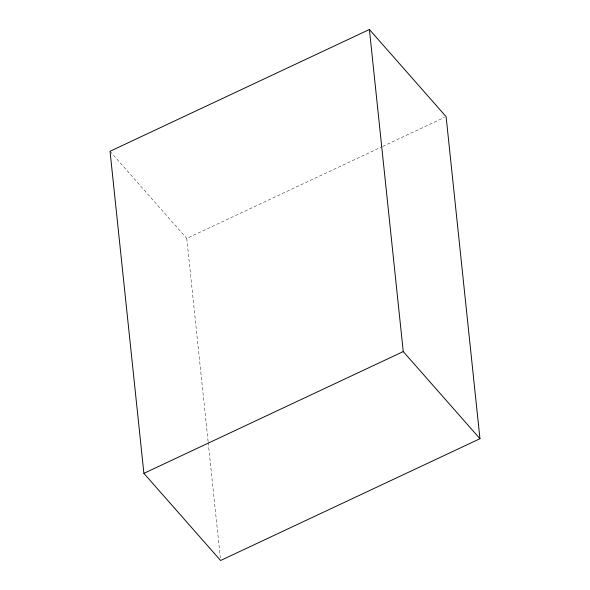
<?xml version="1.0" encoding="UTF-8"?>
<svg xmlns="http://www.w3.org/2000/svg" width="590" height="590" viewBox="0 0 590 590"><rect width="100%" height="100%" fill="white"/><g stroke="black" fill="none" stroke-linecap="round" stroke-linejoin="round"><path stroke-width="0.44" stroke-dasharray="2.95 2.21" d="M208.1 441.556L186.75 238.426L381.892 146.799M382.726 146.409L444.44 117.432M110.042 151.283L186.75 238.426M208.196 442.471L220.313 557.756"/><path stroke-width="0.89" d="M369.399 29.5L110.042 151.283L143.894 473.357L220.601 560.5L479.958 438.717L446.106 116.643L369.399 29.5L403.25 351.574L479.958 438.717M143.894 473.357L403.25 351.574"/></g></svg>
